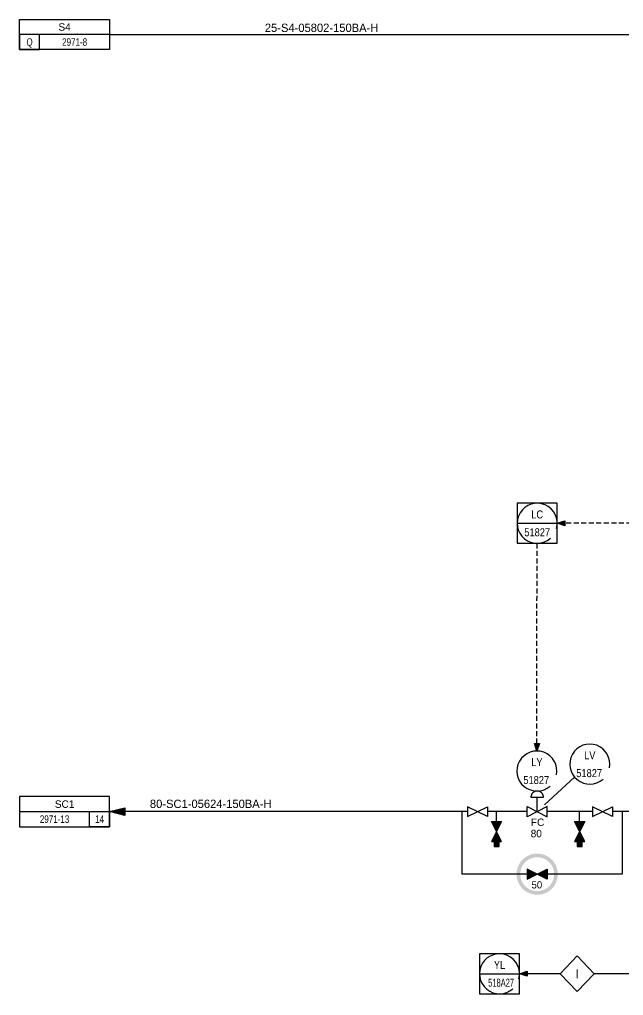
# Model space of a CAD drawing. Extents: x 31 to 826, y 161 to 498.
# Drawn here: x 31.1 to 212.1, y 173 to 465.6 of the extents above; entities that cross this region are included whole.
import ezdxf
from ezdxf.enums import TextEntityAlignment as Align

# ---------------------------------------------------------------- set-up
doc = ezdxf.new("R2010")
doc.units = 0
doc.header["$LTSCALE"] = 12
doc.header["$MEASUREMENT"] = 0
doc.header["$PDSIZE"] = 0.075
doc.linetypes.add('ELEC-LN', pattern=[0.1875, 0.125, -0.0625])
doc.layers.get('0').update_dxf_attribs({"linetype": 'CONTINUOUS'})
for name, color, linetype in [('ATEXT', 7, 'CONTINUOUS'), ('ELECT', 3, 'ELEC-LN'), ('ELECT1', 2, 'CONTINUOUS'), ('GRA', 7, 'CONTINUOUS'), ('INS', 2, 'CONTINUOUS'), ('INSATT', 2, 'CONTINUOUS'), ('MIN', 6, 'CONTINUOUS'), ('PIP', 1, 'CONTINUOUS'), ('TEXT', 7, 'CONTINUOUS')]:
    doc.layers.add(name, color=color, linetype=linetype)
doc.styles.add('INS_TAG', font='Dengl.ttf')
doc.styles.add('LETTER', font='Dengl.ttf')
doc.styles.get("Standard").update_dxf_attribs({"font": 'Dengl.ttf', "width": 0.75})
doc.styles.add('VAL_TAG', font='Dengl.ttf')
doc.linetypes.add('SOFTWARE', pattern='A,0.75,-0.053571,["O",Standard,S=0.1875,R=0,X=0,Y=-0.09375],-0.196429', length=1)

# ---------------------------------------------------------------- blocks, each defined once
blk = doc.blocks.new('VALLGA')
for p, q in [((0.125, -0.062), (-0.125, 0.062)), ((-0.125, -0.062), (0.125, 0.062)), ((-0.125, 0.062), (-0.125, -0.062)), ((0.125, 0.062), (0.125, -0.062))]:
    blk.add_line(p, q)
at = {"layer": 'TEXT', "style": 'VAL_TAG'}
for tag, p in [('DISPLAY', (0, 0.09)), ('VALVE_CODE', (0, -0.186))]:
    blk.add_attdef(tag, text='', height=0.09, dxfattribs=at).set_placement(p, align=Align.CENTER)
at = {"layer": 'TEXT', "style": 'VAL_TAG', "flags": 1}
for tag, p in [('VALVE_SIZE', (0, -0.31)), ('VALVE_LINE', (0, -0.434)), ('VALVE_SPEC', (0, -0.559)), ('VALVE_FITT', (0, -0.684)), ('VALVE_DWG', (0, -0.809))]:
    blk.add_attdef(tag, text='', height=0.09, dxfattribs=at).set_placement(p, align=Align.CENTER)
blk = doc.blocks.new('VALLGLC')
for p, q in [((-0.125, -0.062), (0.125, 0.062)), ((0.125, -0.062), (-0.125, 0.062)), ((-0.125, 0.062), (-0.125, -0.062)), ((0.125, 0.062), (0.125, -0.062))]:
    blk.add_line(p, q)
at = {"const_width": 0.469}
blk.add_lwpolyline([(0.023, 0, 1), (-0.023, 0, 1)], format="xyb", close=True, dxfattribs=at)
for p in [(-0.125, 0), (0.125, 0)]:
    blk.add_point(p)
for points in [[(0, 0), (-0.125, -0.062), (-0.125, 0.062)], [(0, 0), (0.125, -0.062), (0.125, 0.062)]]:
    blk.add_solid(points)
at = {"layer": 'TEXT', "style": 'VAL_TAG'}
for tag, p in [('DISPLAY', (0, 0.093)), ('VALVE_CODE', (0, -0.182))]:
    blk.add_attdef(tag, text='', height=0.09, dxfattribs=at).set_placement(p, align=Align.CENTER)
at = {"layer": 'TEXT', "style": 'VAL_TAG', "flags": 1}
for tag, p in [('VALVE_SIZE', (0, -0.314)), ('VALVE_LINE', (0, -0.453)), ('VALVE_SPEC', (0, -0.578)), ('VALVE_FITT', (0, -0.703)), ('VALVE_DWG', (0, -0.828))]:
    blk.add_attdef(tag, text='', height=0.09, dxfattribs=at).set_placement(p, align=Align.CENTER)
blk = doc.blocks.new('mis057')
blk.add_lwpolyline([(0, 0.188), (0, -0.188), (1.125, -0.188), (1.125, 0.188), (0, 0.188), (0, 0), (1.125, 0), (1.125, -0.188), (0.875, -0.188), (0.875, 0)])
at = {"style": 'LETTER'}
blk.add_attdef('1', (0.518, 0.046), '', height=0.0938, dxfattribs=at)
at = {"style": 'LETTER', "width": 0.8}
for tag, p in [('2', (0.031, -0.142)), ('3', (0.956, -0.143))]:
    blk.add_attdef(tag, p, '', height=0.0938, dxfattribs=at)
blk = doc.blocks.new('AA2')
at = {"layer": 'GRA', "color": 7, "linetype": 'Continuous'}
blk.add_lwpolyline([(0, 0), (0.188, 0.047), (0.188, -0.047), (0, 0), (0.175, 0.034), (0.175, -0.034), (0, 0), (0.162, 0.021), (0.162, -0.022), (0, 0), (0.15, 0.01), (0.15, -0.011), (0, 0), (0.139, 0)], dxfattribs=at)
blk = doc.blocks.new('VN1')
at = {"layer": 'PIP', "color": 1, "linetype": 'Continuous'}
for points in [[(-0.125, -0.063), (-0.125, -0.063), (0.125, 0.063), (0.125, -0.063), (-0.125, 0.063), (-0.125, -0.063)], [(-0.116, -0.051), (-0.116, 0.053), (-0.106, 0.048), (-0.106, -0.047), (-0.098, -0.043), (-0.098, 0.043), (-0.089, 0.039), (-0.089, -0.039), (-0.081, -0.035), (-0.081, 0.035), (-0.072, 0.032), (-0.071, -0.032), (-0.064, -0.028), (-0.064, 0.028), (-0.056, 0.024), (-0.056, -0.023), (-0.048, -0.019), (-0.048, 0.02), (-0.04, 0.016), (-0.04, -0.016), (-0.033, -0.012), (-0.033, 0.012), (-0.024, 0.008), (-0.024, -0.008), (-0.018, -0.005), (-0.018, 0.006), (-0.012, 0.003), (-0.012, -0.002), (-0.006, 0)], [(0.116, -0.051), (0.116, 0.053), (0.106, 0.048), (0.106, -0.047), (0.098, -0.043), (0.098, 0.043), (0.089, 0.039), (0.089, -0.039), (0.081, -0.035), (0.081, 0.035), (0.072, 0.032), (0.071, -0.032), (0.064, -0.028), (0.064, 0.028), (0.056, 0.024), (0.056, -0.023), (0.048, -0.019), (0.048, 0.02), (0.04, 0.016), (0.04, -0.016), (0.033, -0.012), (0.033, 0.012), (0.024, 0.008), (0.024, -0.008), (0.018, -0.005), (0.018, 0.006), (0.012, 0.003), (0.012, -0.002), (0.006, 0)]]:
    blk.add_lwpolyline(points, dxfattribs=at)
blk = doc.blocks.new('plug')
for p, q in [((0, 0.03125), (0.0625, 0.03125)), ((0, -0.03125), (0, 0.03125)), ((0.0625, 0.03125), (0.0625, -0.03125)), ((0.0625, -0.03125), (0, -0.03125))]:
    blk.add_line(p, q)
at = {"const_width": 0.0625}
blk.add_lwpolyline([(0.03125, -0.03125), (0.03125, 0.03125)], dxfattribs=at)
blk = doc.blocks.new('INS07_new')
blk.add_lwpolyline([(-0.25, 0.25), (-0.25, -0.25), (0.25, -0.25), (0.25, 0.25)], close=True)
blk.add_lwpolyline([(-0.25, 0), (0.25, 0)])
blk.add_arc((0, 0), 0.25, 345.0872, 311.8048)
at = {"style": 'INS_TAG', "flags": 1}
blk.add_attdef('INS_HOST', text='', height=0.1, dxfattribs=at).set_placement((0, 0.269), align=Align.CENTER)
at = {"style": 'INS_TAG', "width": 0.8649}
for tag, p in [('INS_SERVICE', (0, 0.061)), ('INS_NUM', (0, -0.162))]:
    blk.add_attdef(tag, text='', height=0.1, dxfattribs=at).set_placement(p, align=Align.CENTER)
blk = doc.blocks.new('INS01B')
blk.add_arc((0, 0), 0.25, 349.1931, 311.4096)
at = {"style": 'INS_TAG', "flags": 1}
blk.add_attdef('INS_HOST', text='', height=0.1, dxfattribs=at).set_placement((0, 0.269), align=Align.CENTER)
at = {"style": 'INS_TAG'}
blk.add_attdef('INS_SERVICE', text='', height=0.1, dxfattribs=at).set_placement((0, 0.061), align=Align.CENTER)
blk.add_attdef('INS_NUM', (-0.168, -0.163), '', height=0.1, dxfattribs=at)
blk = doc.blocks.new('AA3')
at = {"layer": 'GRA', "color": 7, "linetype": 'Continuous'}
blk.add_lwpolyline([(0, 0), (0.094, 0.031), (0.094, -0.031), (0, 0), (0.088, 0.02), (0.088, -0.02), (0, 0), (0.082, 0.012), (0.082, -0.012), (0, 0), (0.076, 0.006), (0.076, -0.006), (0, 0), (0.072, 0)], dxfattribs=at)
blk = doc.blocks.new('-IVC1')
blk.add_line((0.125, 0), (0.125, 0))
for points in [[(0.078, 0.179), (0.078, 0.183), (0.078, 0.188), (0.077, 0.192), (0.076, 0.196), (0.075, 0.2), (0.074, 0.204), (0.073, 0.207), (0.071, 0.211), (0.07, 0.215), (0.068, 0.218), (0.066, 0.222), (0.063, 0.225), (0.061, 0.229), (0.058, 0.232), (0.055, 0.235), (0.052, 0.237), (0.049, 0.24), (0.046, 0.243), (0.043, 0.245), (0.039, 0.247), (0.035, 0.249), (0.032, 0.251), (0.028, 0.252), (0.024, 0.254), (0.02, 0.255), (0.016, 0.256), (0.012, 0.257), (0.008, 0.257), (0.004, 0.257), (0, 0.258), (-0.004, 0.257), (-0.008, 0.257), (-0.012, 0.257), (-0.016, 0.256), (-0.02, 0.255), (-0.024, 0.254), (-0.028, 0.252), (-0.032, 0.251), (-0.035, 0.249), (-0.039, 0.247), (-0.043, 0.245), (-0.046, 0.243), (-0.049, 0.24), (-0.052, 0.237), (-0.055, 0.235), (-0.058, 0.232), (-0.061, 0.229), (-0.063, 0.225), (-0.066, 0.222), (-0.068, 0.218), (-0.07, 0.215), (-0.071, 0.211), (-0.073, 0.207), (-0.074, 0.204), (-0.075, 0.2), (-0.076, 0.196), (-0.077, 0.192), (-0.078, 0.188), (-0.078, 0.183), (-0.078, 0.179)], [(-0.078, 0.179), (-0.078, 0.179), (0.078, 0.179)], [(0, 0), (0, 0), (0, 0.179)], [(-0.125, -0.063), (-0.125, -0.063), (-0.125, 0.063), (0.125, -0.063), (0.125, 0.063), (-0.125, -0.063)]]:
    blk.add_lwpolyline(points)
at = {"layer": 'ATEXT', "color": 7, "linetype": 'Continuous'}
for p, q in [((0, 0.258), (0, 0.258)), ((-0.125, 0), (-0.125, 0))]:
    blk.add_line(p, q, dxfattribs=at)

msp = doc.modelspace()

# ---------------------------------------------------------------- linework, layer by layer
at = {"layer": 'ELECT'}
for points in [[(232.42, 314.59), (192.21, 314.59)], [(186.11, 246.29), (186.16, 308.55)]]:
    msp.add_lwpolyline(points, dxfattribs=at)
at = {"layer": 'ELECT1', "linetype": 'SOFTWARE'}
for p, q in [((193.11, 179.52), (180.92, 179.52)), ((215.46, 179.52), (203.26, 179.52))]:
    msp.add_line(p, q, dxfattribs=at)
at = {"layer": 'INS'}
msp.add_line((197.38, 238.48), (188.42, 230.19), dxfattribs=at)
at = {"layer": 'INS', "color": 2, "linetype": 'Continuous'}
for p, q in [((193.11, 179.52), (198.19, 184.86)), ((198.19, 184.86), (203.26, 179.52)), ((198.19, 174.18), (193.11, 179.52)), ((203.26, 179.52), (198.19, 174.18))]:
    msp.add_line(p, q, dxfattribs=at)
at = {"layer": 'MIN', "color": 6, "linetype": 'Continuous'}
for p, q in [((58.12, 461.07), (214.12, 461.07)), ((165.35, 228.12), (58.12, 228.12)), ((163.71, 209.37), (163.71, 228.12)), ((183.21, 228.12), (171.35, 228.12)), ((174.02, 225.12), (174.02, 228.12)), ((202.81, 228.12), (189.21, 228.12)), ((198.92, 225.12), (198.92, 228.12)), ((225.21, 228.12), (208.81, 228.12)), ((211.65, 228.12), (211.65, 209.37)), ((183.21, 209.37), (163.71, 209.37)), ((211.65, 209.37), (189.21, 209.37))]:
    msp.add_line(p, q, dxfattribs=at)

# ---------------------------------------------------------------- block references
at = {"layer": 'INS'}
ref = msp.add_blockref('INS07_new', (186.21, 314.55), dxfattribs=dict(at, xscale=24, yscale=24, zscale=24))
ref.add_attrib('INS_SERVICE', 'LC', dxfattribs={"layer": 'INSATT', "height": 2.4, "style": 'INS_TAG', "width": 0.8649}).set_placement((186.21, 316.01), align=Align.CENTER)
ref.add_attrib('INS_NUM', '51827', dxfattribs={"layer": 'INSATT', "height": 2.4, "style": 'INS_TAG', "width": 0.8649}).set_placement((186.21, 310.66), align=Align.CENTER)
ref = msp.add_blockref('INS01B', (201.96, 242.37), dxfattribs=dict(at, xscale=24, yscale=24, zscale=24))
ref.add_attrib('INS_SERVICE', 'LV', dxfattribs={"layer": 'INSATT', "height": 2.4, "style": 'INS_TAG', "width": 0.8649}).set_placement((201.96, 243.83), align=Align.CENTER)
ref.add_attrib('INS_NUM', '51827', (197.92, 238.46), dxfattribs={"layer": 'INSATT', "height": 2.4, "style": 'INS_TAG', "width": 0.8649})
ref = msp.add_blockref('INS01B', (186.11, 240.29), dxfattribs=dict(at, xscale=24, yscale=24, zscale=24))
ref.add_attrib('INS_SERVICE', 'LY', dxfattribs={"layer": 'INSATT', "height": 2.4, "style": 'INS_TAG', "width": 0.8649}).set_placement((186.11, 241.76), align=Align.CENTER)
ref.add_attrib('INS_NUM', '51827', (182.07, 236.39), dxfattribs={"layer": 'INSATT', "height": 2.4, "style": 'INS_TAG', "width": 0.8649})
ref = msp.add_blockref('INS07_new', (174.92, 179.52), dxfattribs=dict(at, xscale=24, yscale=24, zscale=24))
ref.add_attrib('INS_SERVICE', 'YL', dxfattribs={"layer": 'INSATT', "height": 2.4, "style": 'INS_TAG', "width": 0.8649}).set_placement((174.92, 180.99), align=Align.CENTER)
ref.add_attrib('INS_NUM', '518A27', dxfattribs={"layer": 'INSATT', "height": 2.4, "style": 'INS_TAG', "width": 0.7}).set_placement((175.4, 175.64), align=Align.CENTER)
at = {"layer": 'PIP', "zscale": 24}
for name, p, xscale, yscale in [('-IVC1', (186.21, 228.12), 23.9998928832, 23.9998928832), ('VALLGA', (168.35, 228.12), 24, 24), ('VALLGA', (205.81, 228.12), 24, 24)]:
    msp.add_blockref(name, p, dxfattribs=dict(at, xscale=xscale, yscale=yscale))
at = {"layer": 'PIP'}
ref = msp.add_blockref('VALLGLC', (186.21, 209.37), dxfattribs=dict(at, xscale=24, yscale=24, zscale=24))
ref.add_attrib('DISPLAY', '50', dxfattribs={"layer": 'TEXT', "height": 2.16, "style": 'VAL_TAG'}).set_placement((186.11, 205.09), align=Align.CENTER)
at = {"layer": 'TEXT'}
ref = msp.add_blockref('mis057', (58.12, 461.07), dxfattribs=dict(at, xscale=-24, yscale=24, zscale=24))
ref.add_attrib('1', 'S4', dxfattribs={"layer": '0', "height": 2.25, "style": 'LETTER'}).set_placement((44.62, 463.32), align=Align.MIDDLE_CENTER)
ref.add_attrib('2', '2971-8', dxfattribs={"layer": '0', "height": 2.25, "style": 'LETTER', "width": 0.8}).set_placement((47.62, 458.82), align=Align.MIDDLE_CENTER)
ref.add_attrib('3', 'Q', dxfattribs={"layer": '0', "height": 2.25, "style": 'LETTER', "width": 0.8}).set_placement((34.12, 458.82), align=Align.MIDDLE_CENTER)
at = {"layer": 'TEXT', "xscale": 23.9998928832, "yscale": 23.9998928832, "zscale": 24}
for p in [(192.21, 314.55), (180.92, 179.52)]:
    msp.add_blockref('AA3', p, dxfattribs=at)
at = {"layer": 'TEXT', "zscale": 24}
for name, p, xscale, yscale, rotation in [('AA3', (186.11, 246.29), 23.9998928832, 23.9998928832, 90), ('AA2', (58.12, 228.12), -23.99989288320038, -23.99989288320038, 179.9999971352169), ('VN1', (174.02, 222.12), -23.9998928832, 23.99989288319999, 90), ('VN1', (198.92, 222.12), -23.9998928832, 23.99989288319999, 90), ('plug', (174.02, 219.12), -24, 24, 90), ('plug', (198.92, 219.12), -24, 24, 90)]:
    msp.add_blockref(name, p, dxfattribs=dict(at, xscale=xscale, yscale=yscale, rotation=rotation))
at = {"layer": 'TEXT'}
ref = msp.add_blockref('mis057', (31.12, 228.12), dxfattribs=dict(at, xscale=24, yscale=24, zscale=24))
ref.add_attrib('1', 'SC1', dxfattribs={"layer": '0', "height": 2.25, "style": 'LETTER'}).set_placement((44.62, 230.37), align=Align.MIDDLE_CENTER)
ref.add_attrib('2', '2971-13', dxfattribs={"layer": '0', "height": 2.25, "style": 'LETTER', "width": 0.8}).set_placement((41.62, 225.87), align=Align.MIDDLE_CENTER)
ref.add_attrib('3', '14', dxfattribs={"layer": '0', "height": 2.25, "style": 'LETTER', "width": 0.8}).set_placement((55.12, 225.87), align=Align.MIDDLE_CENTER)

# ---------------------------------------------------------------- texts
at = {"style": 'LETTER'}
for s, p in [('25-S4-05802-150BA-H', (104.61, 461.83)), ('80-SC1-05624-150BA-H', (70.18, 229.21))]:
    msp.add_text(s, height=2.5, dxfattribs=at).set_placement(p)
at = {"layer": 'INS', "linetype": 'ByBlock', "width": 0.8835}
msp.add_text('I', height=2.67, dxfattribs=at).set_placement((198.19, 179.52), align=Align.MIDDLE_CENTER)
at = {"layer": 'TEXT', "linetype": 'ByBlock'}
for s, p in [('FC', (184.31, 223.81)), ('80', (184.26, 220.43))]:
    msp.add_text(s, height=2.25, dxfattribs=at).set_placement(p)

doc.saveas('drawing.dxf')
